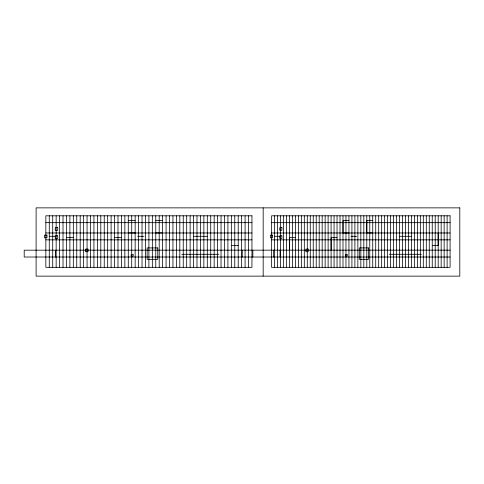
<?xml version="1.0" encoding="UTF-8"?>
<svg xmlns="http://www.w3.org/2000/svg" width="484" height="484" viewBox="0 0 484 484"><rect width="100%" height="100%" fill="white"/><g stroke="black" fill="none" stroke-linecap="round" stroke-linejoin="round"><path stroke-width="0.73" d="M128.314 220.595L135.127 220.595M155.794 220.595L162.612 220.595M348.916 220.595L343.017 220.595L343.017 232.949L348.916 232.949M372.716 220.595L366.811 220.595L366.811 232.949L372.716 232.949M45.841 222.676L251.952 222.676M271.591 222.676L450.09 222.676M128.314 232.949L135.127 232.949M155.794 232.949L162.612 232.949M45.841 232.979L251.952 232.979M271.591 232.979L450.09 232.979M49.326 236.289L55.745 236.289M137.631 236.289L144.05 236.289M193.412 236.289L207.279 236.289M274.609 236.289L280.169 236.289M351.081 236.289L356.641 236.289M399.391 236.289L411.4 236.289M66.483 237.541L73.296 237.541M114.575 237.541L121.387 237.541M295.367 237.541L289.462 237.541L289.462 250.125M337.015 237.541L331.116 237.541L331.116 250.125M45.841 239.852L251.952 239.852M271.591 239.852L450.09 239.852M231.37 245.594L238.188 245.594M432.266 245.594L438.165 245.594L438.165 233.004M450.09 250.155L24.2 250.186L24.2 257.016L450.09 257.028M181.815 254.288L218.877 254.288M389.348 254.288L421.449 254.288M447.113 215.803L447.113 267.331M444.143 215.803L444.143 267.331M441.166 215.803L441.166 267.331M438.189 215.803L438.189 267.331M435.213 215.803L435.213 267.331M432.242 215.803L432.242 267.331M429.266 215.803L429.266 267.331M426.289 215.803L426.289 267.331M423.312 215.803L423.312 267.331M420.342 215.803L420.342 267.331M417.365 215.803L417.365 267.331M414.389 215.803L414.389 267.331M411.412 215.803L411.412 267.331M408.442 215.803L408.442 267.331M405.465 215.803L405.465 267.331M402.488 215.803L402.488 267.331M399.518 215.803L399.518 267.331M396.541 215.803L396.541 267.331M393.565 215.803L393.565 267.331M390.588 215.803L390.588 267.331M387.617 215.803L387.617 267.331M384.641 215.803L384.641 267.331M381.664 215.803L381.664 267.331M378.688 215.803L378.688 267.331M375.717 215.803L375.717 267.331M372.74 215.803L372.74 267.331M369.764 215.803L369.764 267.331M366.793 215.803L366.793 267.331M363.817 215.803L363.817 267.331M360.84 215.803L360.84 267.331M357.864 215.803L357.864 267.331M354.893 215.803L354.893 267.331M351.916 215.803L351.916 267.331M348.94 215.803L348.94 267.331M345.963 215.803L345.963 267.331M342.993 215.803L342.993 267.331M340.016 215.803L340.016 267.331M337.039 215.803L337.039 267.331M334.063 215.803L334.063 267.331M331.092 215.803L331.092 267.331M328.116 215.803L328.116 267.331M325.139 215.803L325.139 267.331M322.169 215.803L322.169 267.331M319.192 215.803L319.192 267.331M316.215 215.803L316.215 267.331M313.239 215.803L313.239 267.331M310.268 215.803L310.268 267.331M307.292 215.803L307.292 267.331M304.315 215.803L304.315 267.331M301.338 215.803L301.338 267.331M298.368 215.803L298.368 267.331M295.391 215.803L295.391 267.331M292.415 215.803L292.415 267.331M289.444 215.803L289.444 267.331M286.467 215.803L286.467 267.331M283.491 215.803L283.491 267.331M280.514 215.803L280.514 267.331M280.085 250.186L280.085 257.016M277.544 215.803L277.544 267.331M274.567 215.803L274.567 267.331M273.672 250.186L273.672 257.016M263.169 207.866L263.169 276.134M252.848 250.186L252.848 257.016M248.516 215.803L248.516 267.331M245.085 215.803L245.085 267.331M242.224 250.186L242.224 257.016M241.649 215.803L241.649 267.331M238.213 215.803L238.213 267.331M234.776 215.803L234.776 267.331M231.34 215.803L231.34 267.331M227.91 215.803L227.91 267.331M224.473 215.803L224.473 267.331M221.037 215.803L221.037 267.331M217.6 215.803L217.6 267.331M214.164 215.803L214.164 267.331M210.734 215.803L210.734 267.331M207.297 215.803L207.297 267.331M203.861 215.803L203.861 267.331M200.424 215.803L200.424 267.331M196.988 215.803L196.988 267.331M193.558 215.803L193.558 267.331M190.121 215.803L190.121 267.331M186.685 215.803L186.685 267.331M183.248 215.803L183.248 267.331M179.812 215.803L179.812 267.331M176.382 215.803L176.382 267.331M172.945 215.803L172.945 267.331M169.509 215.803L169.509 267.331M166.072 215.803L166.072 267.331M162.636 215.803L162.636 267.331M159.206 215.803L159.206 267.331M155.769 215.803L155.769 267.331M152.333 215.803L152.333 267.331M148.897 215.803L148.897 267.331M145.46 215.803L145.46 267.331M142.03 215.803L142.03 267.331M138.593 215.803L138.593 267.331M135.157 215.803L135.157 267.331M131.721 215.803L131.721 267.331M128.284 215.803L128.284 267.331M124.854 215.803L124.854 267.331M121.417 215.803L121.417 267.331M117.981 215.803L117.981 267.331M114.545 215.803L114.545 267.331M111.108 215.803L111.108 267.331M107.678 215.803L107.678 267.331M104.242 215.803L104.242 267.331M100.805 215.803L100.805 267.331M97.369 215.803L97.369 267.331M93.932 215.803L93.932 267.331M90.502 215.803L90.502 267.331M87.066 215.803L87.066 267.331M83.629 215.803L83.629 267.331M80.193 215.803L80.193 267.331M76.756 215.803L76.756 267.331M73.326 215.803L73.326 267.331M69.89 215.803L69.89 267.331M66.453 215.803L66.453 267.331M63.017 215.803L63.017 267.331M59.58 215.803L59.58 267.331M56.15 215.803L56.15 267.331M55.648 250.186L55.648 257.016M52.714 215.803L52.714 267.331M49.277 215.803L49.277 267.331M459.8 207.866L36.112 207.866L36.112 276.134L459.8 276.134L459.8 207.866M251.952 215.803L45.841 215.803L45.841 267.331L251.952 267.331L251.952 215.803M450.09 215.803L271.591 215.803L271.591 267.331L450.09 267.331L450.09 215.803M57.765 227.643L55.255 227.643L55.255 230.287L57.765 230.287L57.765 227.643M281.918 227.643L279.746 227.643L279.746 230.287L281.918 230.287L281.918 227.643M46.966 235.127L44.461 235.127L44.461 237.771L46.966 237.771L46.966 235.127M272.565 235.127L270.393 235.127L270.393 237.771L272.565 237.771L272.565 235.127M57.765 235.799L55.255 235.799L55.255 238.437L57.765 238.437L57.765 235.799M281.918 235.799L279.746 235.799L279.746 238.437L281.918 238.437L281.918 235.799M157.784 247.923L147.136 247.923L147.136 259.333L157.784 259.333L157.784 247.923M368.536 247.923L359.316 247.923L359.316 259.333L368.536 259.333L368.536 247.923M87.985 249.097L85.474 249.097L85.474 251.74L87.985 251.74L87.985 249.097M308.09 249.097L305.918 249.097L305.918 251.74L308.09 251.74L308.09 249.097M133.142 254.747L131.11 254.747L131.11 256.205L133.142 256.205L133.142 254.747M347.191 254.747L345.437 254.747L345.437 256.205L347.191 256.205L347.191 254.747"/></g></svg>
